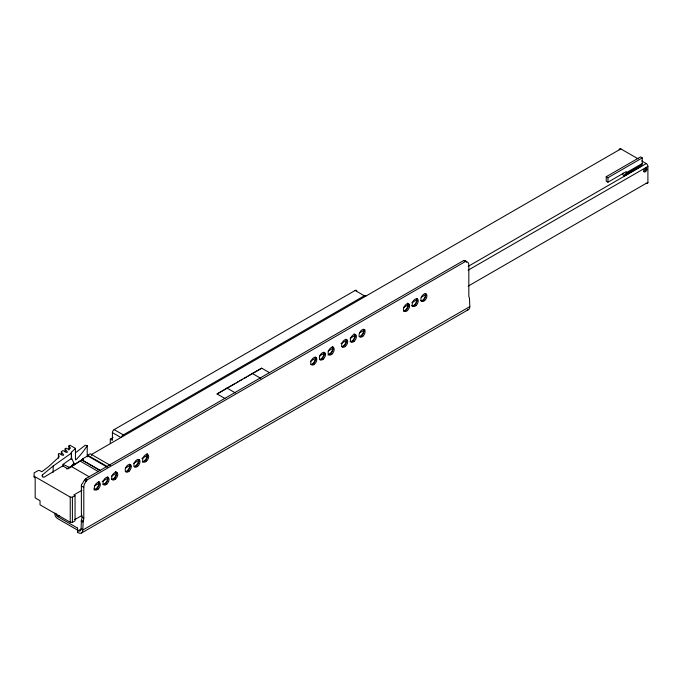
<?xml version="1.0" encoding="UTF-8"?>
<svg xmlns="http://www.w3.org/2000/svg" width="682" height="682" viewBox="0 0 682 682"><rect width="100%" height="100%" fill="white"/><g stroke="black" fill="none" stroke-linecap="round" stroke-linejoin="round"><path stroke-width="1.02" d="M68.882 450.043L68.882 445.985L69.905 445.184L75.455 448.389L75.446 459.216A1.33 0.546 -71.7 0 0 75.574 459.728A1.381 0.554 -72 0 0 75.659 459.804A1.432 0.58 -72.2 0 0 76.017 459.736L76.154 459.625A158.505 91.516 0 0 0 87.219 445.644L85.233 445.235L75.557 452.737M82.496 460.631L82.548 458.858L87.697 455.883L107.014 467.034M623.109 173.117A3.146 1.816 60 0 0 622.606 174.456L624.345 176.016L625.829 174.038L641.771 164.831A3.146 1.816 60 0 0 642.274 163.492L642.274 157.917L640.534 156.911L606.23 176.715L606.23 181.173L607.969 182.179L626.332 171.583L626.332 172.699A3.146 1.816 60 0 1 625.829 174.038M624.345 176.016L640.287 166.809L641.771 164.831M464.681 260.66L466.42 261.666A6.829 3.947 -60 0 1 468.832 265.102L468.832 295.783A6.829 3.947 -60 0 0 469.48 298.204L469.804 306.61L82.829 530.025A6.556 3.785 60 0 1 78.191 532.702L77.595 532.361L77.526 530.084L57.518 518.533A3.828 2.208 60 0 1 54.807 513.844L54.807 513.12L56.546 514.126L56.546 514.85A1.364 0.793 60 0 0 57.518 516.521L77.526 528.081L77.595 530.349L78.191 530.69A4.101 2.37 60 0 0 81.09 529.019L81.414 520.238A6.829 3.947 -60 0 0 82.062 517.075L81.38 514.228L81.38 486.01A6.829 3.947 -60 0 1 81.542 484.476A8.457 1.901 -39.4 0 1 82.735 483.163A6.829 3.947 -60 0 1 84.474 480.171L85.591 478.781L463.564 260.567L464.681 260.66A6.829 3.947 -60 0 1 466.42 261.641A8.457 1.901 -39.4 0 1 466.326 262.195M82.829 530.025L83.153 521.244A6.829 3.947 -60 0 0 83.801 518.081L83.801 487.4A6.829 3.947 -60 0 1 86.213 481.177L87.33 479.787L465.303 261.564L466.42 261.666M71.9 465.414L73.946 463.257L71.636 458.287L71.329 452.302A158.505 91.516 0 0 0 75.455 448.389M42.548 476.906L42.548 474.8L53.153 466.053L71.636 452.959M58.405 458.185L58.405 454.118L59.24 453.47L63.085 455.44L63.699 454.962L61.354 451.825L63.008 450.546L66.845 452.516L67.467 452.038L65.114 448.901L66.12 448.125L68.677 449.447L70.451 448.074L68.882 445.985M63.051 466.352L63.051 464.365L71.636 458.287M42.548 474.8A2.737 1.577 0 0 0 42.855 476.82L43.819 477.374L62.735 465.9L67.978 468.926L81.934 459.881L100.373 470.529M224.975 398.518L217.072 393.957L261.709 368.178L269.612 372.747M110.296 443.394L110.296 439.14L112.419 440.367L112.419 432.61A2.464 1.424 -60 0 1 114.158 429.6L355.134 290.472A2.464 1.424 -60 0 1 356.788 290.907M110.296 439.14L113.059 437.546M87.697 455.883L87.697 455.209L90.22 453.752L110.458 465.439M121.788 436.889A2.464 1.424 -60 0 1 123.34 434.894L364.316 295.775A2.464 1.424 -60 0 1 365.867 295.971M66.512 468.935L83.11 459.353M91.414 454.553L620.842 148.889L638.088 158.846M81.934 459.881L83.417 459.361L82.548 458.858M217.072 393.957L226.177 388.697M228.001 387.64L234.378 383.957M236.202 382.909L238.018 381.86M239.842 380.803L242.579 379.226M244.395 378.178L246.219 377.12M248.043 376.072L261.709 368.178M606.23 176.715L607.969 177.721L642.274 157.917M626.332 172.699L642.274 163.492M624.456 175.172L640.398 165.965M624.345 175.462L640.287 166.255M468.244 266.338L646.255 163.561A2.319 1.338 60 0 1 647.9 166.408L647.9 182.367A2.319 1.338 60 0 1 646.255 183.313M81.874 490.332L73.869 494.944L75.054 495.635L75.054 520.809L72.403 522.344L70.229 522.259L40.042 504.833L40.042 500.716L35.174 497.903L35.174 477.963L34.1 477.34L34.1 472.882L37.962 470.648L39.744 470.563L41.841 471.774L48.678 466.573L59.223 456.812L58.405 454.118M34.1 476.224L70.229 497.084L72.403 497.169L75.054 495.635M94.866 485.695L99.478 483.035M102.24 481.441L107.773 478.244M111.456 476.121L116.989 472.924M125.283 468.133L130.816 464.945M133.578 463.351L139.111 460.154M141.873 458.56L147.406 455.363M310.549 361.179L316.081 357.982M319.764 355.851L324.376 353.191M328.059 351.068L333.592 347.871M340.966 343.617L346.499 340.42M350.181 338.289L355.714 335.101M359.397 332.969L364.93 329.781M403.642 307.429L409.174 304.232M411.937 302.637L417.469 299.449M421.161 297.318L425.764 294.658M468.167 270.174L647.9 166.408M57.518 516.521L59.36 515.456M468.167 286.133L647.9 182.367M74.756 519.607L81.874 515.507M78.191 530.69L81.883 528.567M81.473 533.026L468.44 309.611M63.051 464.365L69.001 467.17M641.719 160.943L646.255 163.561M645.82 168.607L646.792 169.17M463.564 260.567L465.303 261.564M355.134 290.472L364.316 295.775M252.042 373.301L260.831 378.374M226.731 387.922L235.512 392.985M114.158 429.6L123.34 434.894M112.419 432.61L120.68 437.375M87.697 455.209L107.935 466.897M82.104 460.111L100.552 470.759M80.007 460.989L98.447 471.637M71.763 466.735L89.291 476.854M85.591 478.781L87.33 479.787M84.474 480.171L86.213 481.177M81.38 486.01L83.801 487.4M82.062 517.075L83.801 518.081M81.414 520.238L83.153 521.244M81.09 521.065L82.829 522.071M91.448 454.459L91.482 455.44M607.969 177.721L607.969 182.179M87.219 445.644L87.219 456.897M77.526 528.081L77.526 530.084M77.595 530.349L77.595 532.361M73.946 463.257L73.946 465.243M72.403 497.169L72.403 522.344M71.329 452.302L71.329 459.463M70.229 497.084L70.229 522.259M65.114 448.901L65.114 451.944M61.354 451.825L61.354 454.868M53.153 466.053L53.153 472.37M407.145 303.123A4.305 2.489 -60 0 1 407.819 307.642A4.305 2.489 -60 0 1 403.565 310.873M408.399 303.788A6.078 3.512 -60 0 1 404.102 311.239M332.143 346.78A4.305 2.489 -60 0 1 332.305 351.452A4.305 2.489 -60 0 1 328.204 354.384M332.978 346.558A6.078 3.512 -60 0 1 328.059 355.075M324.905 354.248A6.078 3.512 -60 0 1 324.487 353.012M147.465 453.658A6.078 3.512 -60 0 1 142.547 462.183M139.392 461.356A6.078 3.512 -60 0 1 138.975 460.12M146.63 453.888A4.305 2.489 -60 0 1 146.792 458.56A4.305 2.489 -60 0 1 142.683 461.492M138.489 459.472A4.305 2.489 -60 0 1 137.755 464.169A4.305 2.489 -60 0 1 133.987 466.514M138.77 460.231A6.078 3.512 -60 0 1 134.525 466.872M130.697 466.377A6.078 3.512 -60 0 1 130.228 464.391M129.546 464.169A4.305 2.489 -60 0 1 129.239 468.901A4.305 2.489 -60 0 1 125.292 471.535M130.126 464.451A6.078 3.512 -60 0 1 126.502 471.45M115.343 471.586A4.305 2.489 -60 0 1 115.872 476.411A4.305 2.489 -60 0 1 111.405 479.19M116.596 472.259A6.078 3.512 -60 0 1 112.3 479.702M108.054 477.971A6.078 3.512 -60 0 1 108.003 477.221M107.321 476.999A4.305 2.489 -60 0 1 106.835 482.021A4.305 2.489 -60 0 1 102.709 484.211M107.901 477.281A6.078 3.512 -60 0 1 103.604 484.723M98.319 481.782A4.305 2.489 -60 0 1 98.14 487.042A4.305 2.489 -60 0 1 93.707 488.994M99.154 481.552A6.078 3.512 -60 0 1 94.235 490.077M425.79 293.746A6.078 3.512 -60 0 1 421.493 301.197M417.248 299.458A6.078 3.512 -60 0 1 417.188 298.716M417.094 298.767A6.078 3.512 -60 0 1 412.124 306.542M408.961 305.715A6.078 3.512 -60 0 1 408.492 303.737M363.949 329.449A6.078 3.512 -60 0 1 360.326 336.448M355.561 335.825A6.078 3.512 -60 0 1 355.356 334.419M355.254 334.47A6.078 3.512 -60 0 1 350.957 341.921M346.865 340.847A6.078 3.512 -60 0 1 346.661 339.44M346.558 339.491A6.078 3.512 -60 0 1 342.262 346.942M324.282 353.131A6.078 3.512 -60 0 1 320.037 359.772M316.209 359.269A6.078 3.512 -60 0 1 315.74 357.283M315.638 357.342A6.078 3.512 -60 0 1 312.015 364.341M469.804 306.61A6.556 3.785 60 0 1 467.272 309.918M315.058 357.061A4.305 2.489 -60 0 1 314.752 361.792A4.305 2.489 -60 0 1 310.813 364.427M324.01 352.372A4.305 2.489 -60 0 1 323.268 357.061A4.305 2.489 -60 0 1 319.508 359.405M416.514 298.486A4.305 2.489 -60 0 1 415.841 303.788A4.305 2.489 -60 0 1 411.587 305.468M425.21 293.473A4.305 2.489 -60 0 1 424.724 298.486A4.305 2.489 -60 0 1 420.598 300.685M345.979 339.21A4.305 2.489 -60 0 1 345.493 344.231A4.305 2.489 -60 0 1 341.367 346.43M354.001 333.805A4.305 2.489 -60 0 1 354.529 338.622A4.305 2.489 -60 0 1 350.062 341.409M363.37 329.167A4.305 2.489 -60 0 1 363.063 333.899A4.305 2.489 -60 0 1 359.124 336.533M619.205 149.844A2.319 1.338 60 0 1 620.842 148.889M645.53 167.729A2.182 1.262 -60 0 1 645.658 167.9M645.803 168.897A2.182 1.262 -60 0 1 643.365 171.472M407.299 310.608A4.305 2.489 -60 0 0 408.663 303.942A4.305 2.489 -60 0 0 403.574 308.452A4.305 2.489 -60 0 0 407.299 310.608M331.938 354.12A4.305 2.489 -60 0 0 333.302 347.453A4.305 2.489 -60 0 0 328.213 351.963A4.305 2.489 -60 0 0 331.938 354.12M146.425 461.22A4.305 2.489 -60 0 0 147.789 454.553A4.305 2.489 -60 0 0 142.691 459.071A4.305 2.489 -60 0 0 146.425 461.22M137.73 466.241A4.305 2.489 -60 0 0 139.094 459.574A4.305 2.489 -60 0 0 133.996 464.092A4.305 2.489 -60 0 0 137.73 466.241M129.034 471.262A4.305 2.489 -60 0 0 130.398 464.595A4.305 2.489 -60 0 0 125.3 469.114A4.305 2.489 -60 0 0 129.034 471.262M115.505 479.071A4.305 2.489 -60 0 0 116.869 472.404A4.305 2.489 -60 0 0 111.78 476.923A4.305 2.489 -60 0 0 115.505 479.071M106.81 484.092A4.305 2.489 -60 0 0 108.174 477.426A4.305 2.489 -60 0 0 103.084 481.944A4.305 2.489 -60 0 0 106.81 484.092M98.114 489.113A4.305 2.489 -60 0 0 99.478 482.447A4.305 2.489 -60 0 0 94.389 486.965A4.305 2.489 -60 0 0 98.114 489.113M314.547 364.162A4.305 2.489 -60 0 0 315.911 357.496A4.305 2.489 -60 0 0 310.822 362.006A4.305 2.489 -60 0 0 314.547 364.162M323.242 359.141A4.305 2.489 -60 0 0 324.606 352.475A4.305 2.489 -60 0 0 319.517 356.984A4.305 2.489 -60 0 0 323.242 359.141M415.994 305.587A4.305 2.489 -60 0 0 417.358 298.921A4.305 2.489 -60 0 0 412.269 303.43A4.305 2.489 -60 0 0 415.994 305.587M424.69 300.566A4.305 2.489 -60 0 0 426.062 293.899A4.305 2.489 -60 0 0 420.965 298.409A4.305 2.489 -60 0 0 424.69 300.566M345.467 346.311A4.305 2.489 -60 0 0 346.831 339.645A4.305 2.489 -60 0 0 341.733 344.154A4.305 2.489 -60 0 0 345.467 346.311M354.163 341.29A4.305 2.489 -60 0 0 355.527 334.623A4.305 2.489 -60 0 0 350.429 339.133A4.305 2.489 -60 0 0 354.163 341.29M362.858 336.269A4.305 2.489 -60 0 0 364.222 329.602A4.305 2.489 -60 0 0 359.133 334.112A4.305 2.489 -60 0 0 362.858 336.269M645.641 171.557A2.182 1.262 -60 0 0 646.34 168.164A2.182 1.262 -60 0 0 643.748 170.457A2.182 1.262 -60 0 0 645.641 171.557"/></g></svg>
